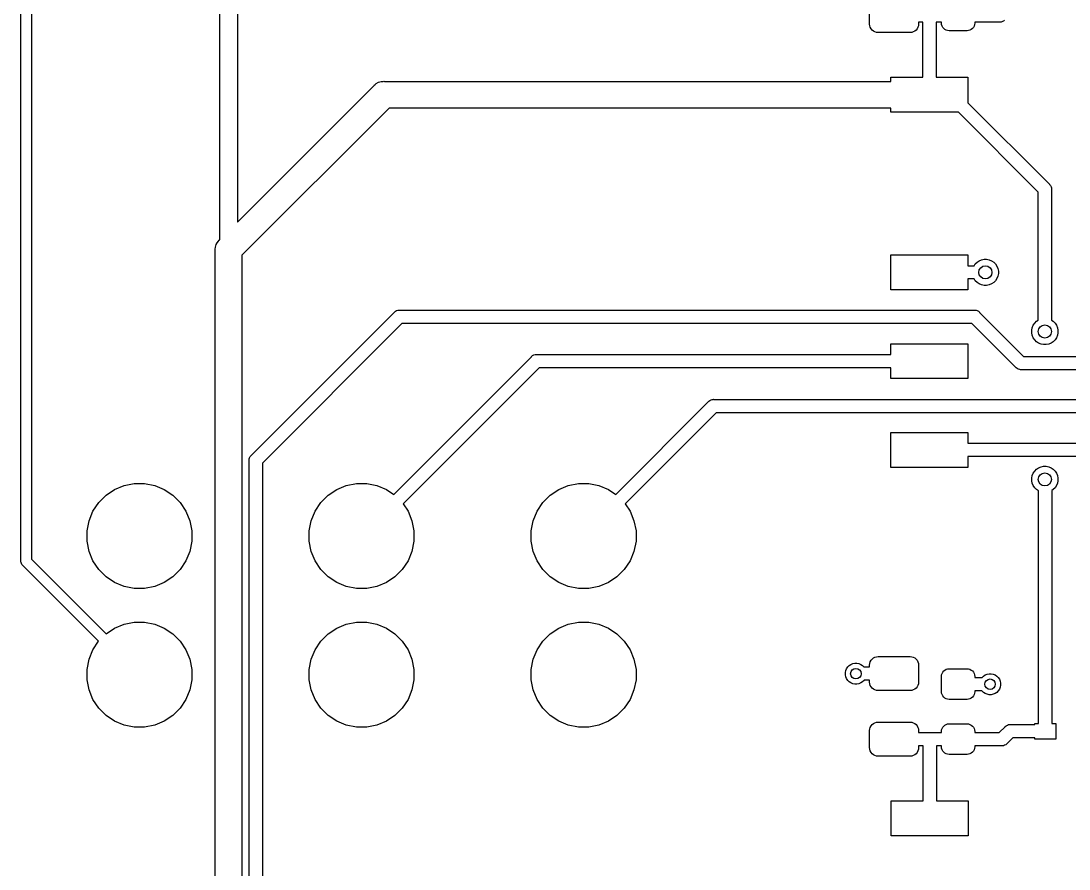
# Model space of a CAD drawing. Extents: x -66 to 211, y -177 to 13.
# Drawn here: x -13.54 to 16.44, y -110.35 to -86.1 of the extents above; entities that cross this region are included whole.
import ezdxf

# ---------------------------------------------------------------- set-up
doc = ezdxf.new("R2010")
doc.units = 0
doc.layers.add('BLACK', color=7, linetype='CONTINUOUS')

msp = doc.modelspace()

# ---------------------------------------------------------------- linework, layer by layer
at = {"layer": 'BLACK', "linetype": 'CONTINUOUS'}
for p, q in [((-7.34314, -44.7125), (-7.34314, -91.8461)), ((-13.5359, -101.544), (-13.5359, -45.8294)), ((-13.2311, -45.885), (-13.2311, -101.488)), ((-7.85114, -92.3541), (-7.85114, -66.7688)), ((10.7325, -86.1849), (10.7325, -85.6974)), ((10.7372, -86.2324), (10.7325, -86.1849)), ((10.7511, -86.2782), (10.7372, -86.2324)), ((10.7736, -86.3203), (10.7511, -86.2782)), ((10.8039, -86.3572), (10.7736, -86.3203)), ((12.0915, -86.3203), (12.0611, -86.3572)), ((12.114, -86.2782), (12.0915, -86.3203)), ((12.1279, -86.2324), (12.114, -86.2782)), ((12.1325, -86.1849), (12.1279, -86.2324)), ((12.2509, -86.1316), (12.1325, -86.1316)), ((12.1325, -86.1316), (12.1325, -86.1849)), ((12.2509, -87.704), (12.2509, -86.1316)), ((12.7889, -86.1316), (12.6319, -86.1316)), ((12.6319, -86.1316), (12.6319, -87.704)), ((12.7889, -86.1571), (12.7889, -86.1316)), ((12.7931, -86.1998), (12.7889, -86.1571)), ((12.8055, -86.2408), (12.7931, -86.1998)), ((12.8257, -86.2786), (12.8055, -86.2408)), ((12.8529, -86.3118), (12.8257, -86.2786)), ((12.8861, -86.339), (12.8529, -86.3118)), ((13.6748, -86.3118), (13.6417, -86.339)), ((13.702, -86.2786), (13.6748, -86.3118)), ((13.7222, -86.2408), (13.702, -86.2786)), ((13.7347, -86.1998), (13.7222, -86.2408)), ((13.7389, -86.1571), (13.7347, -86.1998)), ((14.4509, -86.1289), (13.7389, -86.1289)), ((13.7389, -86.1289), (13.7389, -86.1571)), ((14.4602, -86.1298), (14.4509, -86.1289)), ((14.4696, -86.1289), (14.4602, -86.1298)), ((14.4976, -86.1261), (14.4696, -86.1289)), ((14.4696, -86.1289), (14.4696, -86.1289)), ((14.5335, -86.1152), (14.4976, -86.1261)), ((14.5666, -86.0975), (14.5335, -86.1152)), ((14.5956, -86.0737), (14.5666, -86.0975)), ((10.8409, -86.3876), (10.8039, -86.3572)), ((10.883, -86.4101), (10.8409, -86.3876)), ((10.9287, -86.424), (10.883, -86.4101)), ((10.9763, -86.4286), (10.9287, -86.424)), ((11.8888, -86.4286), (10.9763, -86.4286)), ((11.9363, -86.424), (11.8888, -86.4286)), ((11.9821, -86.4101), (11.9363, -86.424)), ((12.0242, -86.3876), (11.9821, -86.4101)), ((12.0611, -86.3572), (12.0242, -86.3876)), ((12.9239, -86.3592), (12.8861, -86.339)), ((12.965, -86.3717), (12.9239, -86.3592)), ((13.0076, -86.3759), (12.965, -86.3717)), ((13.5201, -86.3759), (13.0076, -86.3759)), ((13.5628, -86.3717), (13.5201, -86.3759)), ((13.6038, -86.3592), (13.5628, -86.3717)), ((13.6417, -86.339), (13.6038, -86.3592)), ((-3.18101, -87.823), (-3.1623, -87.8212)), ((-3.1623, -87.8212), (-3.14359, -87.823)), ((11.3414, -87.823), (11.3414, -87.704)), ((11.3414, -87.704), (12.2509, -87.704)), ((12.6319, -87.704), (13.5414, -87.704)), ((13.5414, -87.704), (13.5414, -88.4346)), ((-7.34314, -91.8461), (-3.44494, -87.9479)), ((-3.44494, -87.9479), (-3.43301, -87.9333)), ((-3.43301, -87.9333), (-3.40234, -87.9082)), ((-3.40234, -87.9082), (-3.375, -87.8857)), ((-3.375, -87.8857), (-3.30881, -87.8503)), ((-3.30881, -87.8503), (-3.23699, -87.8286)), ((-3.23699, -87.8286), (-3.18101, -87.823)), ((-3.18101, -87.823), (-3.18101, -87.823)), ((-3.14359, -87.823), (11.3414, -87.823)), ((-3.00448, -88.585), (-7.21614, -92.7967)), ((11.3414, -88.585), (-3.00448, -88.585)), ((11.3414, -88.704), (11.3414, -88.585)), ((13.272, -88.704), (11.3414, -88.704)), ((15.555, -90.987), (13.272, -88.704)), ((13.5414, -88.4346), (15.8735, -90.7668)), ((15.8735, -90.7668), (15.8808, -90.7727)), ((15.8808, -90.7727), (15.9046, -90.8017)), ((15.9046, -90.8017), (15.9223, -90.8348)), ((15.555, -94.652), (15.555, -90.987)), ((15.9223, -90.8348), (15.9332, -90.8707)), ((15.9332, -90.8707), (15.936, -90.8987)), ((15.936, -90.8987), (15.936, -90.8987)), ((15.936, -90.8987), (15.9369, -90.9081)), ((15.9369, -90.9081), (15.936, -90.9174)), ((15.936, -90.9174), (15.936, -94.652)), ((-7.97805, -92.6193), (-7.97263, -92.5642)), ((-7.97263, -92.5642), (-7.95084, -92.4924)), ((-7.95084, -92.4924), (-7.92086, -92.4363)), ((-7.92086, -92.4363), (-7.91546, -92.4262)), ((-7.91546, -92.4262), (-7.89947, -92.4067)), ((-7.89947, -92.4067), (-7.86785, -92.3682)), ((-7.86785, -92.3682), (-7.85331, -92.3562)), ((-7.85331, -92.3562), (-7.85114, -92.3541)), ((-7.97998, -92.6389), (-7.97805, -92.6193)), ((-7.97814, -92.6576), (-7.97998, -92.6389)), ((-7.97814, -125.589), (-7.97814, -92.6576)), ((-7.21614, -92.7967), (-7.21614, -125.45)), ((11.3414, -93.784), (11.3414, -92.784)), ((11.3414, -92.784), (13.5414, -92.784)), ((13.5414, -92.784), (13.5414, -93.0935)), ((13.9343, -92.9235), (14.0067, -92.909)), ((14.0067, -92.909), (14.0806, -92.909)), ((14.0806, -92.909), (14.153, -92.9235)), ((13.5414, -93.0935), (13.7199, -93.0935)), ((13.7199, -93.0935), (13.7524, -93.045)), ((13.7524, -93.045), (13.8046, -92.9928)), ((13.8046, -92.9928), (13.866, -92.9517)), ((13.866, -92.9517), (13.9343, -92.9235)), ((14.153, -92.9235), (14.2213, -92.9517)), ((14.2213, -92.9517), (14.2827, -92.9928)), ((14.2827, -92.9928), (14.3349, -93.045)), ((14.3349, -93.045), (14.376, -93.1064)), ((14.376, -93.1064), (14.4042, -93.1747)), ((14.4042, -93.1747), (14.4187, -93.2471)), ((13.7199, -93.4745), (13.5414, -93.4745)), ((13.5414, -93.4745), (13.5414, -93.784)), ((13.7524, -93.5231), (13.7199, -93.4745)), ((14.376, -93.4617), (14.3349, -93.5231)), ((14.4042, -93.3934), (14.376, -93.4617)), ((14.4187, -93.321), (14.4042, -93.3934)), ((14.4187, -93.2471), (14.4187, -93.321)), ((13.5414, -93.784), (11.3414, -93.784)), ((13.8046, -93.5753), (13.7524, -93.5231)), ((13.866, -93.6164), (13.8046, -93.5753)), ((13.9343, -93.6446), (13.866, -93.6164)), ((14.0067, -93.659), (13.9343, -93.6446)), ((14.0806, -93.659), (14.0067, -93.659)), ((14.153, -93.6446), (14.0806, -93.659)), ((14.2213, -93.6164), (14.153, -93.6446)), ((14.2827, -93.5753), (14.2213, -93.6164)), ((14.3349, -93.5231), (14.2827, -93.5753)), ((-2.85569, -94.4212), (-2.82669, -94.3974)), ((-2.82669, -94.3974), (-2.79359, -94.3797)), ((-2.79359, -94.3797), (-2.75768, -94.3688)), ((-2.75768, -94.3688), (-2.72969, -94.3661)), ((-2.72969, -94.3661), (-2.72968, -94.3661)), ((-2.72968, -94.3661), (-2.72034, -94.3652)), ((-2.72034, -94.3652), (-2.711, -94.3661)), ((-2.711, -94.3661), (13.7295, -94.3661)), ((13.7295, -94.3661), (13.7389, -94.3652)), ((13.7389, -94.3652), (13.7482, -94.3661)), ((13.7482, -94.3661), (13.7482, -94.3661)), ((13.7482, -94.3661), (13.7762, -94.3688)), ((13.7762, -94.3688), (13.8121, -94.3797)), ((13.8121, -94.3797), (13.8452, -94.3974)), ((13.8452, -94.3974), (13.8742, -94.4212)), ((-6.95052, -98.5174), (-2.86165, -94.4285)), ((-2.86165, -94.4285), (-2.85569, -94.4212)), ((13.8742, -94.4212), (13.8802, -94.4285)), ((13.8802, -94.4285), (15.1386, -95.6869)), ((15.4542, -94.7366), (15.5064, -94.6844)), ((15.5064, -94.6844), (15.555, -94.652)), ((15.936, -94.652), (15.9845, -94.6844)), ((15.9845, -94.6844), (16.0367, -94.7366)), ((-2.64143, -94.7471), (-6.63194, -98.7376)), ((13.66, -94.7471), (-2.64143, -94.7471)), ((14.9183, -96.0055), (13.66, -94.7471)), ((15.3705, -94.9387), (15.3849, -94.8663)), ((15.3705, -95.0126), (15.3705, -94.9387)), ((15.3849, -95.0851), (15.3705, -95.0126)), ((15.3849, -94.8663), (15.4131, -94.7981)), ((15.4131, -94.7981), (15.4542, -94.7366)), ((16.0367, -94.7366), (16.0778, -94.7981)), ((16.0778, -94.7981), (16.106, -94.8663)), ((16.106, -94.8663), (16.1205, -94.9387)), ((16.1205, -95.0126), (16.106, -95.0851)), ((16.1205, -94.9387), (16.1205, -95.0126)), ((15.4131, -95.1533), (15.3849, -95.0851)), ((15.4542, -95.2147), (15.4131, -95.1533)), ((15.5064, -95.267), (15.4542, -95.2147)), ((15.5678, -95.308), (15.5064, -95.267)), ((15.6361, -95.3363), (15.5678, -95.308)), ((15.9231, -95.308), (15.8548, -95.3363)), ((15.9845, -95.267), (15.9231, -95.308)), ((16.0367, -95.2147), (15.9845, -95.267)), ((16.0778, -95.1533), (16.0367, -95.2147)), ((16.106, -95.0851), (16.0778, -95.1533)), ((11.3414, -95.6335), (11.3414, -95.324)), ((11.3414, -95.324), (13.5414, -95.324)), ((13.5414, -95.324), (13.5414, -96.324)), ((15.7085, -95.3507), (15.6361, -95.3363)), ((15.7824, -95.3507), (15.7085, -95.3507)), ((15.8548, -95.3363), (15.7824, -95.3507)), ((-2.87736, -99.6354), (1.06204, -95.696)), ((1.06204, -95.696), (1.068, -95.6887)), ((1.068, -95.6887), (1.09701, -95.6649)), ((1.09701, -95.6649), (1.13011, -95.6472)), ((1.13011, -95.6472), (1.16602, -95.6363)), ((1.16602, -95.6363), (1.16981, -95.6359)), ((1.16981, -95.6359), (1.19401, -95.6335)), ((1.19401, -95.6335), (1.19402, -95.6335)), ((1.19402, -95.6335), (1.20336, -95.6326)), ((1.20336, -95.6326), (1.2127, -95.6335)), ((1.2127, -95.6335), (11.3414, -95.6335)), ((15.1386, -95.6869), (17.1906, -95.6869)), ((1.28227, -96.0145), (-2.60795, -99.9048)), ((11.3414, -96.0145), (1.28227, -96.0145)), ((11.3414, -96.324), (11.3414, -96.0145)), ((14.9243, -96.0127), (14.9183, -96.0055)), ((14.9533, -96.0365), (14.9243, -96.0127)), ((14.9864, -96.0542), (14.9533, -96.0365)), ((15.0223, -96.0651), (14.9864, -96.0542)), ((15.0261, -96.0655), (15.0223, -96.0651)), ((15.0503, -96.0679), (15.0261, -96.0655)), ((15.0597, -96.0688), (15.0503, -96.0679)), ((15.0503, -96.0679), (15.0503, -96.0679)), ((15.069, -96.0679), (15.0597, -96.0688)), ((17.2601, -96.0679), (15.069, -96.0679)), ((13.5414, -96.324), (11.3414, -96.324)), ((3.47264, -99.6354), (6.12934, -96.9786)), ((6.12934, -96.9786), (6.1353, -96.9714)), ((6.1353, -96.9714), (6.16431, -96.9476)), ((6.16431, -96.9476), (6.19741, -96.9299)), ((6.19741, -96.9299), (6.23332, -96.919)), ((6.23332, -96.919), (6.26131, -96.9162)), ((6.26131, -96.9162), (6.26132, -96.9162)), ((6.26132, -96.9162), (6.27066, -96.9153)), ((6.27066, -96.9153), (6.28, -96.9162)), ((6.28, -96.9162), (17.5988, -96.9162)), ((6.34957, -97.2972), (3.74205, -99.9048)), ((17.6684, -97.2972), (6.34957, -97.2972)), ((11.3414, -98.864), (11.3414, -97.864)), ((11.3414, -97.864), (13.5414, -97.864)), ((13.5414, -97.864), (13.5414, -98.1735)), ((13.5414, -98.1735), (17.8916, -98.1735)), ((-7.00881, -98.6168), (-6.99929, -98.5854)), ((-6.99929, -98.5854), (-6.99161, -98.5711)), ((-6.99161, -98.5711), (-6.9816, -98.5523)), ((-6.9816, -98.5523), (-6.95779, -98.5233)), ((-6.95779, -98.5233), (-6.95052, -98.5174)), ((17.9612, -98.5545), (13.5414, -98.5545)), ((13.5414, -98.5545), (13.5414, -98.864)), ((-7.01386, -98.6587), (-7.01294, -98.6493)), ((-7.01294, -98.668), (-7.01386, -98.6587)), ((-7.01294, -98.6493), (-7.01018, -98.6213)), ((-7.01294, -98.6493), (-7.01294, -98.6493)), ((-7.01294, -125.281), (-7.01294, -98.668)), ((-7.01018, -98.6213), (-7.00881, -98.6168)), ((-6.63194, -98.7376), (-6.63194, -125.212)), ((13.5414, -98.864), (11.3414, -98.864)), ((15.5064, -98.9135), (15.5678, -98.8725)), ((15.5678, -98.8725), (15.6361, -98.8442)), ((15.6361, -98.8442), (15.7085, -98.8298)), ((15.7085, -98.8298), (15.7824, -98.8298)), ((15.7824, -98.8298), (15.8548, -98.8442)), ((15.8548, -98.8442), (15.9231, -98.8725)), ((15.9231, -98.8725), (15.9845, -98.9135)), ((15.3705, -99.1678), (15.3849, -99.0954)), ((15.3705, -99.2417), (15.3705, -99.1678)), ((15.3849, -99.0954), (15.4131, -99.0272)), ((15.4131, -99.0272), (15.4542, -98.9657)), ((15.4542, -98.9657), (15.5064, -98.9135)), ((15.9845, -98.9135), (16.0367, -98.9657)), ((16.0367, -98.9657), (16.0778, -99.0272)), ((16.0778, -99.0272), (16.106, -99.0954)), ((16.106, -99.0954), (16.1205, -99.1678)), ((16.1205, -99.1678), (16.1205, -99.2417)), ((-11.1035, -99.6596), (-10.8578, -99.4954)), ((-10.8578, -99.4954), (-10.5848, -99.3823)), ((-10.5848, -99.3823), (-10.295, -99.3247)), ((-10.295, -99.3247), (-9.99956, -99.3247)), ((-9.99956, -99.3247), (-9.70977, -99.3823)), ((-9.70977, -99.3823), (-9.43678, -99.4954)), ((-9.43678, -99.4954), (-9.19111, -99.6596)), ((-4.75349, -99.6596), (-4.50782, -99.4954)), ((-4.50782, -99.4954), (-4.23483, -99.3823)), ((-4.23483, -99.3823), (-3.94504, -99.3247)), ((-3.94504, -99.3247), (-3.64956, -99.3247)), ((-3.64956, -99.3247), (-3.35977, -99.3823)), ((-3.35977, -99.3823), (-3.08678, -99.4954)), ((-3.08678, -99.4954), (-2.87736, -99.6354)), ((1.59651, -99.6596), (1.84218, -99.4954)), ((1.84218, -99.4954), (2.11517, -99.3823)), ((2.11517, -99.3823), (2.40496, -99.3247)), ((2.40496, -99.3247), (2.70044, -99.3247)), ((2.70044, -99.3247), (2.99023, -99.3823)), ((2.99023, -99.3823), (3.26322, -99.4954)), ((3.26322, -99.4954), (3.47264, -99.6354)), ((15.3849, -99.3142), (15.3705, -99.2417)), ((15.4131, -99.3824), (15.3849, -99.3142)), ((15.4542, -99.4438), (15.4131, -99.3824)), ((15.5064, -99.4961), (15.4542, -99.4438)), ((15.5667, -99.5363), (15.5064, -99.4961)), ((15.9845, -99.4961), (15.9477, -99.5207)), ((16.0367, -99.4438), (15.9845, -99.4961)), ((16.0778, -99.3824), (16.0367, -99.4438)), ((16.106, -99.3142), (16.0778, -99.3824)), ((16.1205, -99.2417), (16.106, -99.3142)), ((-11.3124, -99.8685), (-11.1035, -99.6596)), ((-9.19111, -99.6596), (-8.98217, -99.8685)), ((-4.96243, -99.8685), (-4.75349, -99.6596)), ((1.38757, -99.8685), (1.59651, -99.6596)), ((15.5667, -106.181), (15.5667, -99.5363)), ((15.9477, -99.5207), (15.9477, -106.181)), ((-11.4766, -100.114), (-11.3124, -99.8685)), ((-8.98217, -99.8685), (-8.81802, -100.114)), ((-5.12658, -100.114), (-4.96243, -99.8685)), ((-2.60795, -99.9048), (-2.46802, -100.114)), ((1.22342, -100.114), (1.38757, -99.8685)), ((3.74205, -99.9048), (3.88198, -100.114)), ((-11.6473, -100.677), (-11.5897, -100.387)), ((-11.5897, -100.387), (-11.4766, -100.114)), ((-8.81802, -100.114), (-8.70494, -100.387)), ((-8.70494, -100.387), (-8.6473, -100.677)), ((-5.2973, -100.677), (-5.23966, -100.387)), ((-5.23966, -100.387), (-5.12658, -100.114)), ((-2.46802, -100.114), (-2.35494, -100.387)), ((-2.35494, -100.387), (-2.2973, -100.677)), ((1.0527, -100.677), (1.11034, -100.387)), ((1.11034, -100.387), (1.22342, -100.114)), ((3.88198, -100.114), (3.99506, -100.387)), ((3.99506, -100.387), (4.0527, -100.677)), ((-11.6473, -100.972), (-11.6473, -100.677)), ((-8.6473, -100.677), (-8.6473, -100.972)), ((-5.2973, -100.972), (-5.2973, -100.677)), ((-2.2973, -100.677), (-2.2973, -100.972)), ((1.0527, -100.972), (1.0527, -100.677)), ((4.0527, -100.677), (4.0527, -100.972)), ((-11.5897, -101.262), (-11.6473, -100.972)), ((-8.6473, -100.972), (-8.70494, -101.262)), ((-5.23966, -101.262), (-5.2973, -100.972)), ((-2.2973, -100.972), (-2.35494, -101.262)), ((1.11034, -101.262), (1.0527, -100.972)), ((4.0527, -100.972), (3.99506, -101.262)), ((-11.4766, -101.535), (-11.5897, -101.262)), ((-8.70494, -101.262), (-8.81802, -101.535)), ((-5.12658, -101.535), (-5.23966, -101.262)), ((-2.35494, -101.262), (-2.46802, -101.535)), ((1.22342, -101.535), (1.11034, -101.262)), ((3.99506, -101.262), (3.88198, -101.535)), ((-13.5367, -101.551), (-13.5359, -101.544)), ((-13.5359, -101.559), (-13.5367, -101.551)), ((-13.5337, -101.581), (-13.5359, -101.559)), ((-13.5328, -101.585), (-13.5337, -101.581)), ((-13.525, -101.61), (-13.5328, -101.585)), ((-13.2311, -101.488), (-11.0995, -103.62)), ((-11.3124, -101.781), (-11.4766, -101.535)), ((-8.81802, -101.535), (-8.98217, -101.781)), ((-4.96243, -101.781), (-5.12658, -101.535)), ((-2.46802, -101.535), (-2.63217, -101.781)), ((1.38757, -101.781), (1.22342, -101.535)), ((3.88198, -101.535), (3.71783, -101.781)), ((-13.5109, -101.637), (-13.525, -101.61)), ((-13.4966, -101.654), (-13.5109, -101.637)), ((-13.4918, -101.66), (-13.4966, -101.654)), ((-13.4966, -101.654), (-13.4966, -101.654)), ((-13.486, -101.665), (-13.4918, -101.66)), ((-11.3151, -103.835), (-13.486, -101.665)), ((-11.1035, -101.99), (-11.3124, -101.781)), ((-8.98217, -101.781), (-9.19111, -101.99)), ((-4.75349, -101.99), (-4.96243, -101.781)), ((-2.63217, -101.781), (-2.84111, -101.99)), ((1.59651, -101.99), (1.38757, -101.781)), ((3.71783, -101.781), (3.50889, -101.99)), ((-10.8578, -102.154), (-11.1035, -101.99)), ((-10.5848, -102.267), (-10.8578, -102.154)), ((-9.43678, -102.154), (-9.70977, -102.267)), ((-9.19111, -101.99), (-9.43678, -102.154)), ((-4.50782, -102.154), (-4.75349, -101.99)), ((-4.23483, -102.267), (-4.50782, -102.154)), ((-3.08678, -102.154), (-3.35977, -102.267)), ((-2.84111, -101.99), (-3.08678, -102.154)), ((1.84218, -102.154), (1.59651, -101.99)), ((2.11517, -102.267), (1.84218, -102.154)), ((3.26322, -102.154), (2.99023, -102.267)), ((3.50889, -101.99), (3.26322, -102.154)), ((-10.295, -102.325), (-10.5848, -102.267)), ((-9.99956, -102.325), (-10.295, -102.325)), ((-9.70977, -102.267), (-9.99956, -102.325)), ((-3.94504, -102.325), (-4.23483, -102.267)), ((-3.64956, -102.325), (-3.94504, -102.325)), ((-3.35977, -102.267), (-3.64956, -102.325)), ((2.40496, -102.325), (2.11517, -102.267)), ((2.70044, -102.325), (2.40496, -102.325)), ((2.99023, -102.267), (2.70044, -102.325)), ((-10.8578, -103.458), (-10.5848, -103.345)), ((-10.5848, -103.345), (-10.295, -103.288)), ((-10.295, -103.288), (-9.99956, -103.288)), ((-9.99956, -103.288), (-9.70977, -103.345)), ((-9.70977, -103.345), (-9.43678, -103.458)), ((-4.50782, -103.458), (-4.23483, -103.345)), ((-4.23483, -103.345), (-3.94504, -103.288)), ((-3.94504, -103.288), (-3.64956, -103.288)), ((-3.64956, -103.288), (-3.35977, -103.345)), ((-3.35977, -103.345), (-3.08678, -103.458)), ((1.84218, -103.458), (2.11517, -103.345)), ((2.11517, -103.345), (2.40496, -103.288)), ((2.40496, -103.288), (2.70044, -103.288)), ((2.70044, -103.288), (2.99023, -103.345)), ((2.99023, -103.345), (3.26322, -103.458)), ((-11.0995, -103.62), (-10.8578, -103.458)), ((-9.43678, -103.458), (-9.19111, -103.623)), ((-9.19111, -103.623), (-8.98217, -103.832)), ((-4.96243, -103.832), (-4.75349, -103.623)), ((-4.75349, -103.623), (-4.50782, -103.458)), ((-3.08678, -103.458), (-2.84111, -103.623)), ((-2.84111, -103.623), (-2.63217, -103.832)), ((1.38757, -103.832), (1.59651, -103.623)), ((1.59651, -103.623), (1.84218, -103.458)), ((3.26322, -103.458), (3.50889, -103.623)), ((3.50889, -103.623), (3.71783, -103.832)), ((-11.4766, -104.077), (-11.3151, -103.835)), ((-8.98217, -103.832), (-8.81802, -104.077)), ((-5.12658, -104.077), (-4.96243, -103.832)), ((-2.63217, -103.832), (-2.46802, -104.077)), ((1.22342, -104.077), (1.38757, -103.832)), ((3.71783, -103.832), (3.88198, -104.077)), ((-11.5897, -104.35), (-11.4766, -104.077)), ((-8.81802, -104.077), (-8.70494, -104.35)), ((-5.23966, -104.35), (-5.12658, -104.077)), ((-2.46802, -104.077), (-2.35494, -104.35)), ((1.11034, -104.35), (1.22342, -104.077)), ((3.88198, -104.077), (3.99506, -104.35)), ((10.8409, -104.31), (10.883, -104.288)), ((10.883, -104.288), (10.9287, -104.274)), ((10.9287, -104.274), (10.9763, -104.269)), ((10.9763, -104.269), (11.8888, -104.269)), ((11.8888, -104.269), (11.9363, -104.274)), ((11.9363, -104.274), (11.9821, -104.288)), ((11.9821, -104.288), (12.0242, -104.31)), ((-11.6473, -104.64), (-11.5897, -104.35)), ((-8.70494, -104.35), (-8.6473, -104.64)), ((-5.2973, -104.64), (-5.23966, -104.35)), ((-2.35494, -104.35), (-2.2973, -104.64)), ((1.0527, -104.64), (1.11034, -104.35)), ((3.99506, -104.35), (4.0527, -104.64)), ((10.0745, -104.618), (10.1073, -104.569)), ((10.1073, -104.569), (10.1491, -104.527)), ((10.1491, -104.527), (10.1982, -104.494)), ((10.1982, -104.494), (10.2528, -104.471)), ((10.2528, -104.471), (10.3108, -104.46)), ((10.3108, -104.46), (10.3699, -104.46)), ((10.3699, -104.46), (10.4278, -104.471)), ((10.4278, -104.471), (10.4824, -104.494)), ((10.4824, -104.494), (10.5316, -104.527)), ((10.5316, -104.527), (10.5711, -104.566)), ((10.5711, -104.566), (10.7325, -104.566)), ((10.7325, -104.513), (10.7372, -104.465)), ((10.7325, -104.566), (10.7325, -104.513)), ((10.7372, -104.465), (10.7511, -104.42)), ((10.7511, -104.42), (10.7736, -104.378)), ((10.7736, -104.378), (10.8039, -104.341)), ((10.8039, -104.341), (10.8409, -104.31)), ((12.0242, -104.31), (12.0611, -104.341)), ((12.0611, -104.341), (12.0915, -104.378)), ((12.0915, -104.378), (12.114, -104.42)), ((12.114, -104.42), (12.1279, -104.465)), ((12.1279, -104.465), (12.1325, -104.513)), ((12.1325, -104.513), (12.1325, -105)), ((-11.6473, -104.935), (-11.6473, -104.64)), ((-8.6473, -104.64), (-8.6473, -104.935)), ((-5.2973, -104.935), (-5.2973, -104.64)), ((-2.2973, -104.64), (-2.2973, -104.935)), ((1.0527, -104.935), (1.0527, -104.64)), ((4.0527, -104.64), (4.0527, -104.935)), ((10.0403, -104.73), (10.0519, -104.672)), ((10.0403, -104.789), (10.0403, -104.73)), ((10.0519, -104.847), (10.0403, -104.789)), ((10.0519, -104.672), (10.0745, -104.618)), ((10.0745, -104.902), (10.0519, -104.847)), ((10.1073, -104.951), (10.0745, -104.902)), ((12.7889, -104.838), (12.7931, -104.795)), ((12.7889, -105.275), (12.7889, -104.838)), ((12.7931, -104.795), (12.8055, -104.754)), ((12.8055, -104.754), (12.8257, -104.716)), ((12.8257, -104.716), (12.8529, -104.683)), ((12.8529, -104.683), (12.8861, -104.656)), ((12.8861, -104.656), (12.9239, -104.636)), ((12.9239, -104.636), (12.965, -104.623)), ((12.965, -104.623), (13.0076, -104.619)), ((13.0076, -104.619), (13.5201, -104.619)), ((13.5201, -104.619), (13.5628, -104.623)), ((13.5628, -104.623), (13.6038, -104.636)), ((13.6038, -104.636), (13.6417, -104.656)), ((13.6417, -104.656), (13.6748, -104.683)), ((13.6748, -104.683), (13.702, -104.716)), ((13.702, -104.716), (13.7222, -104.754)), ((13.7222, -104.754), (13.7347, -104.795)), ((13.7347, -104.795), (13.7389, -104.838)), ((13.7389, -104.838), (13.7389, -104.866)), ((13.7389, -104.866), (13.9498, -104.866)), ((13.9498, -104.866), (13.987, -104.829)), ((13.987, -104.829), (14.0362, -104.796)), ((14.0362, -104.796), (14.0908, -104.774)), ((14.0908, -104.774), (14.1487, -104.762)), ((14.1487, -104.762), (14.2078, -104.762)), ((14.2078, -104.762), (14.2658, -104.774)), ((14.2658, -104.774), (14.3204, -104.796)), ((14.3204, -104.796), (14.3695, -104.829)), ((14.3695, -104.829), (14.4113, -104.871)), ((14.4113, -104.871), (14.4441, -104.92)), ((-11.5897, -105.225), (-11.6473, -104.935)), ((-8.6473, -104.935), (-8.70494, -105.225)), ((-5.23966, -105.225), (-5.2973, -104.935)), ((-2.2973, -104.935), (-2.35494, -105.225)), ((1.11034, -105.225), (1.0527, -104.935)), ((4.0527, -104.935), (3.99506, -105.225)), ((10.1491, -104.993), (10.1073, -104.951)), ((10.1982, -105.026), (10.1491, -104.993)), ((10.2528, -105.048), (10.1982, -105.026)), ((10.3108, -105.06), (10.2528, -105.048)), ((10.3699, -105.06), (10.3108, -105.06)), ((10.4278, -105.048), (10.3699, -105.06)), ((10.4824, -105.026), (10.4278, -105.048)), ((10.5316, -104.993), (10.4824, -105.026)), ((10.5734, -104.951), (10.5316, -104.993)), ((10.5759, -104.947), (10.5734, -104.951)), ((10.7325, -104.947), (10.5759, -104.947)), ((10.7325, -105), (10.7325, -104.947)), ((10.7372, -105.048), (10.7325, -105)), ((10.7511, -105.094), (10.7372, -105.048)), ((10.7736, -105.136), (10.7511, -105.094)), ((10.8039, -105.173), (10.7736, -105.136)), ((10.8409, -105.203), (10.8039, -105.173)), ((10.883, -105.226), (10.8409, -105.203)), ((12.0242, -105.203), (11.9821, -105.226)), ((12.0611, -105.173), (12.0242, -105.203)), ((12.0915, -105.136), (12.0611, -105.173)), ((12.114, -105.094), (12.0915, -105.136)), ((12.1279, -105.048), (12.114, -105.094)), ((12.1325, -105), (12.1279, -105.048)), ((14.4441, -105.204), (14.4113, -105.253)), ((14.4441, -104.92), (14.4668, -104.975)), ((14.4668, -105.15), (14.4441, -105.204)), ((14.4668, -104.975), (14.4783, -105.032)), ((14.4783, -105.092), (14.4668, -105.15)), ((14.4783, -105.032), (14.4783, -105.092)), ((-11.4766, -105.498), (-11.5897, -105.225)), ((-11.3124, -105.744), (-11.4766, -105.498)), ((-8.81802, -105.498), (-8.98217, -105.744)), ((-8.70494, -105.225), (-8.81802, -105.498)), ((-5.12658, -105.498), (-5.23966, -105.225)), ((-4.96243, -105.744), (-5.12658, -105.498)), ((-2.46802, -105.498), (-2.63217, -105.744)), ((-2.35494, -105.225), (-2.46802, -105.498)), ((1.22342, -105.498), (1.11034, -105.225)), ((1.38757, -105.744), (1.22342, -105.498)), ((3.88198, -105.498), (3.71783, -105.744)), ((3.99506, -105.225), (3.88198, -105.498)), ((10.9287, -105.24), (10.883, -105.226)), ((10.9763, -105.244), (10.9287, -105.24)), ((11.8888, -105.244), (10.9763, -105.244)), ((11.9363, -105.24), (11.8888, -105.244)), ((11.9821, -105.226), (11.9363, -105.24)), ((12.7931, -105.318), (12.7889, -105.275)), ((12.8055, -105.359), (12.7931, -105.318)), ((12.8257, -105.397), (12.8055, -105.359)), ((12.8529, -105.43), (12.8257, -105.397)), ((12.8861, -105.457), (12.8529, -105.43)), ((12.9239, -105.478), (12.8861, -105.457)), ((12.965, -105.49), (12.9239, -105.478)), ((13.0076, -105.494), (12.965, -105.49)), ((13.5201, -105.494), (13.0076, -105.494)), ((13.5628, -105.49), (13.5201, -105.494)), ((13.6038, -105.478), (13.5628, -105.49)), ((13.6417, -105.457), (13.6038, -105.478)), ((13.6748, -105.43), (13.6417, -105.457)), ((13.702, -105.397), (13.6748, -105.43)), ((13.7222, -105.359), (13.702, -105.397)), ((13.7347, -105.318), (13.7222, -105.359)), ((13.7389, -105.275), (13.7347, -105.318)), ((13.9412, -105.247), (13.7389, -105.247)), ((13.7389, -105.247), (13.7389, -105.275)), ((13.9453, -105.253), (13.9412, -105.247)), ((13.987, -105.295), (13.9453, -105.253)), ((14.0362, -105.328), (13.987, -105.295)), ((14.0908, -105.35), (14.0362, -105.328)), ((14.1487, -105.362), (14.0908, -105.35)), ((14.2078, -105.362), (14.1487, -105.362)), ((14.2658, -105.35), (14.2078, -105.362)), ((14.3204, -105.328), (14.2658, -105.35)), ((14.3695, -105.295), (14.3204, -105.328)), ((14.4113, -105.253), (14.3695, -105.295)), ((-11.1035, -105.953), (-11.3124, -105.744)), ((-8.98217, -105.744), (-9.19111, -105.953)), ((-4.75349, -105.953), (-4.96243, -105.744)), ((-2.63217, -105.744), (-2.84111, -105.953)), ((1.59651, -105.953), (1.38757, -105.744)), ((3.71783, -105.744), (3.50889, -105.953)), ((-10.8578, -106.117), (-11.1035, -105.953)), ((-9.19111, -105.953), (-9.43678, -106.117)), ((-4.50782, -106.117), (-4.75349, -105.953)), ((-2.84111, -105.953), (-3.08678, -106.117)), ((1.84218, -106.117), (1.59651, -105.953)), ((3.50889, -105.953), (3.26322, -106.117)), ((-10.5848, -106.23), (-10.8578, -106.117)), ((-10.295, -106.288), (-10.5848, -106.23)), ((-9.99956, -106.288), (-10.295, -106.288)), ((-9.70977, -106.23), (-9.99956, -106.288)), ((-9.43678, -106.117), (-9.70977, -106.23)), ((-4.23483, -106.23), (-4.50782, -106.117)), ((-3.94504, -106.288), (-4.23483, -106.23)), ((-3.64956, -106.288), (-3.94504, -106.288)), ((-3.35977, -106.23), (-3.64956, -106.288)), ((-3.08678, -106.117), (-3.35977, -106.23)), ((2.11517, -106.23), (1.84218, -106.117)), ((2.40496, -106.288), (2.11517, -106.23)), ((2.70044, -106.288), (2.40496, -106.288)), ((2.99023, -106.23), (2.70044, -106.288)), ((3.26322, -106.117), (2.99023, -106.23)), ((10.7325, -106.388), (10.7372, -106.34)), ((10.7325, -106.875), (10.7325, -106.388)), ((10.7372, -106.34), (10.7511, -106.295)), ((10.7511, -106.295), (10.7736, -106.253)), ((10.7736, -106.253), (10.8039, -106.216)), ((10.8039, -106.216), (10.8409, -106.185)), ((10.8409, -106.185), (10.883, -106.163)), ((10.883, -106.163), (10.9287, -106.149)), ((10.9287, -106.149), (10.9763, -106.144)), ((10.9763, -106.144), (11.8888, -106.144)), ((11.8888, -106.144), (11.9363, -106.149)), ((11.9363, -106.149), (11.9821, -106.163)), ((11.9821, -106.163), (12.0242, -106.185)), ((12.0242, -106.185), (12.0611, -106.216)), ((12.0611, -106.216), (12.0915, -106.253)), ((12.0915, -106.253), (12.114, -106.295)), ((12.114, -106.295), (12.1279, -106.34)), ((12.1279, -106.34), (12.1325, -106.388)), ((12.1325, -106.388), (12.1325, -106.441)), ((12.7889, -106.413), (12.7931, -106.37)), ((12.7931, -106.37), (12.8055, -106.329)), ((12.8055, -106.329), (12.8257, -106.291)), ((12.8257, -106.291), (12.8529, -106.258)), ((12.8529, -106.258), (12.8861, -106.231)), ((12.8861, -106.231), (12.9239, -106.211)), ((12.9239, -106.211), (12.965, -106.198)), ((12.965, -106.198), (13.0076, -106.194)), ((13.0076, -106.194), (13.5201, -106.194)), ((13.5201, -106.194), (13.5628, -106.198)), ((13.5628, -106.198), (13.6038, -106.211)), ((13.6038, -106.211), (13.6417, -106.231)), ((13.6417, -106.231), (13.6748, -106.258)), ((13.6748, -106.258), (13.702, -106.291)), ((13.702, -106.291), (13.7222, -106.329)), ((13.7222, -106.329), (13.7347, -106.37)), ((13.7347, -106.37), (13.7389, -106.413)), ((14.4423, -106.441), (14.6059, -106.278)), ((14.6059, -106.278), (14.6119, -106.27)), ((14.6119, -106.27), (14.6409, -106.247)), ((14.6409, -106.247), (14.674, -106.229)), ((14.674, -106.229), (14.7099, -106.218)), ((14.7099, -106.218), (14.7137, -106.218)), ((14.7137, -106.218), (14.7379, -106.215)), ((14.7379, -106.215), (14.7472, -106.214)), ((14.7379, -106.215), (14.7379, -106.215)), ((14.7472, -106.214), (14.7566, -106.215)), ((14.7566, -106.215), (15.4572, -106.215)), ((15.4572, -106.215), (15.4572, -106.181)), ((15.4572, -106.181), (15.5667, -106.181)), ((15.9477, -106.181), (16.0572, -106.181)), ((16.0572, -106.181), (16.0572, -106.631)), ((12.1325, -106.441), (12.4417, -106.441)), ((12.4417, -106.441), (12.4511, -106.44)), ((12.4511, -106.44), (12.4604, -106.441)), ((12.4604, -106.441), (12.7889, -106.441)), ((12.7889, -106.441), (12.7889, -106.413)), ((13.7389, -106.413), (13.7389, -106.441)), ((13.7389, -106.441), (14.4423, -106.441)), ((14.8261, -106.596), (14.6625, -106.76)), ((15.4572, -106.596), (14.8261, -106.596)), ((15.4572, -106.631), (15.4572, -106.596)), ((16.0572, -106.631), (15.4572, -106.631)), ((10.7372, -106.923), (10.7325, -106.875)), ((10.7511, -106.969), (10.7372, -106.923)), ((10.7736, -107.011), (10.7511, -106.969)), ((12.114, -106.969), (12.0915, -107.011)), ((12.1279, -106.923), (12.114, -106.969)), ((12.1325, -106.875), (12.1279, -106.923)), ((12.2611, -106.822), (12.1325, -106.822)), ((12.1325, -106.822), (12.1325, -106.875)), ((12.2611, -108.395), (12.2611, -106.822)), ((12.7889, -106.822), (12.6421, -106.822)), ((12.6421, -106.822), (12.6421, -108.395)), ((12.7889, -106.85), (12.7889, -106.822)), ((12.7931, -106.893), (12.7889, -106.85)), ((12.8055, -106.934), (12.7931, -106.893)), ((12.8257, -106.972), (12.8055, -106.934)), ((12.8529, -107.005), (12.8257, -106.972)), ((13.702, -106.972), (13.6748, -107.005)), ((13.7222, -106.934), (13.702, -106.972)), ((13.7347, -106.893), (13.7222, -106.934)), ((13.7389, -106.85), (13.7347, -106.893)), ((14.5118, -106.822), (13.7389, -106.822)), ((13.7389, -106.822), (13.7389, -106.85)), ((14.5212, -106.823), (14.5118, -106.822)), ((14.5305, -106.822), (14.5212, -106.823)), ((14.5585, -106.819), (14.5305, -106.822)), ((14.5305, -106.822), (14.5305, -106.822)), ((14.5944, -106.809), (14.5585, -106.819)), ((14.6275, -106.791), (14.5944, -106.809)), ((14.6565, -106.767), (14.6275, -106.791)), ((14.6625, -106.76), (14.6565, -106.767)), ((10.8039, -107.048), (10.7736, -107.011)), ((10.8409, -107.078), (10.8039, -107.048)), ((10.883, -107.101), (10.8409, -107.078)), ((10.9287, -107.115), (10.883, -107.101)), ((10.9763, -107.119), (10.9287, -107.115)), ((11.8888, -107.119), (10.9763, -107.119)), ((11.9363, -107.115), (11.8888, -107.119)), ((11.9821, -107.101), (11.9363, -107.115)), ((12.0242, -107.078), (11.9821, -107.101)), ((12.0611, -107.048), (12.0242, -107.078)), ((12.0915, -107.011), (12.0611, -107.048)), ((12.8861, -107.032), (12.8529, -107.005)), ((12.9239, -107.053), (12.8861, -107.032)), ((12.965, -107.065), (12.9239, -107.053)), ((13.0076, -107.069), (12.965, -107.065)), ((13.5201, -107.069), (13.0076, -107.069)), ((13.5628, -107.065), (13.5201, -107.069)), ((13.6038, -107.053), (13.5628, -107.065)), ((13.6417, -107.032), (13.6038, -107.053)), ((13.6748, -107.005), (13.6417, -107.032)), ((11.3516, -109.395), (11.3516, -108.395)), ((11.3516, -108.395), (12.2611, -108.395)), ((12.6421, -108.395), (13.5516, -108.395)), ((13.5516, -108.395), (13.5516, -109.395)), ((13.5516, -109.395), (11.3516, -109.395))]:
    msp.add_line(p, q, dxfattribs=at)
at = {"layer": 'BLACK'}
for centre, radius in [((14.0437, -93.284), 0.1875), ((15.7455, -94.9757), 0.1875), ((15.7455, -99.2048), 0.1875), ((10.3403, -104.76), 0.15), ((14.1783, -105.062), 0.15)]:
    msp.add_circle(centre, radius, dxfattribs=at)

doc.saveas('drawing.dxf')
